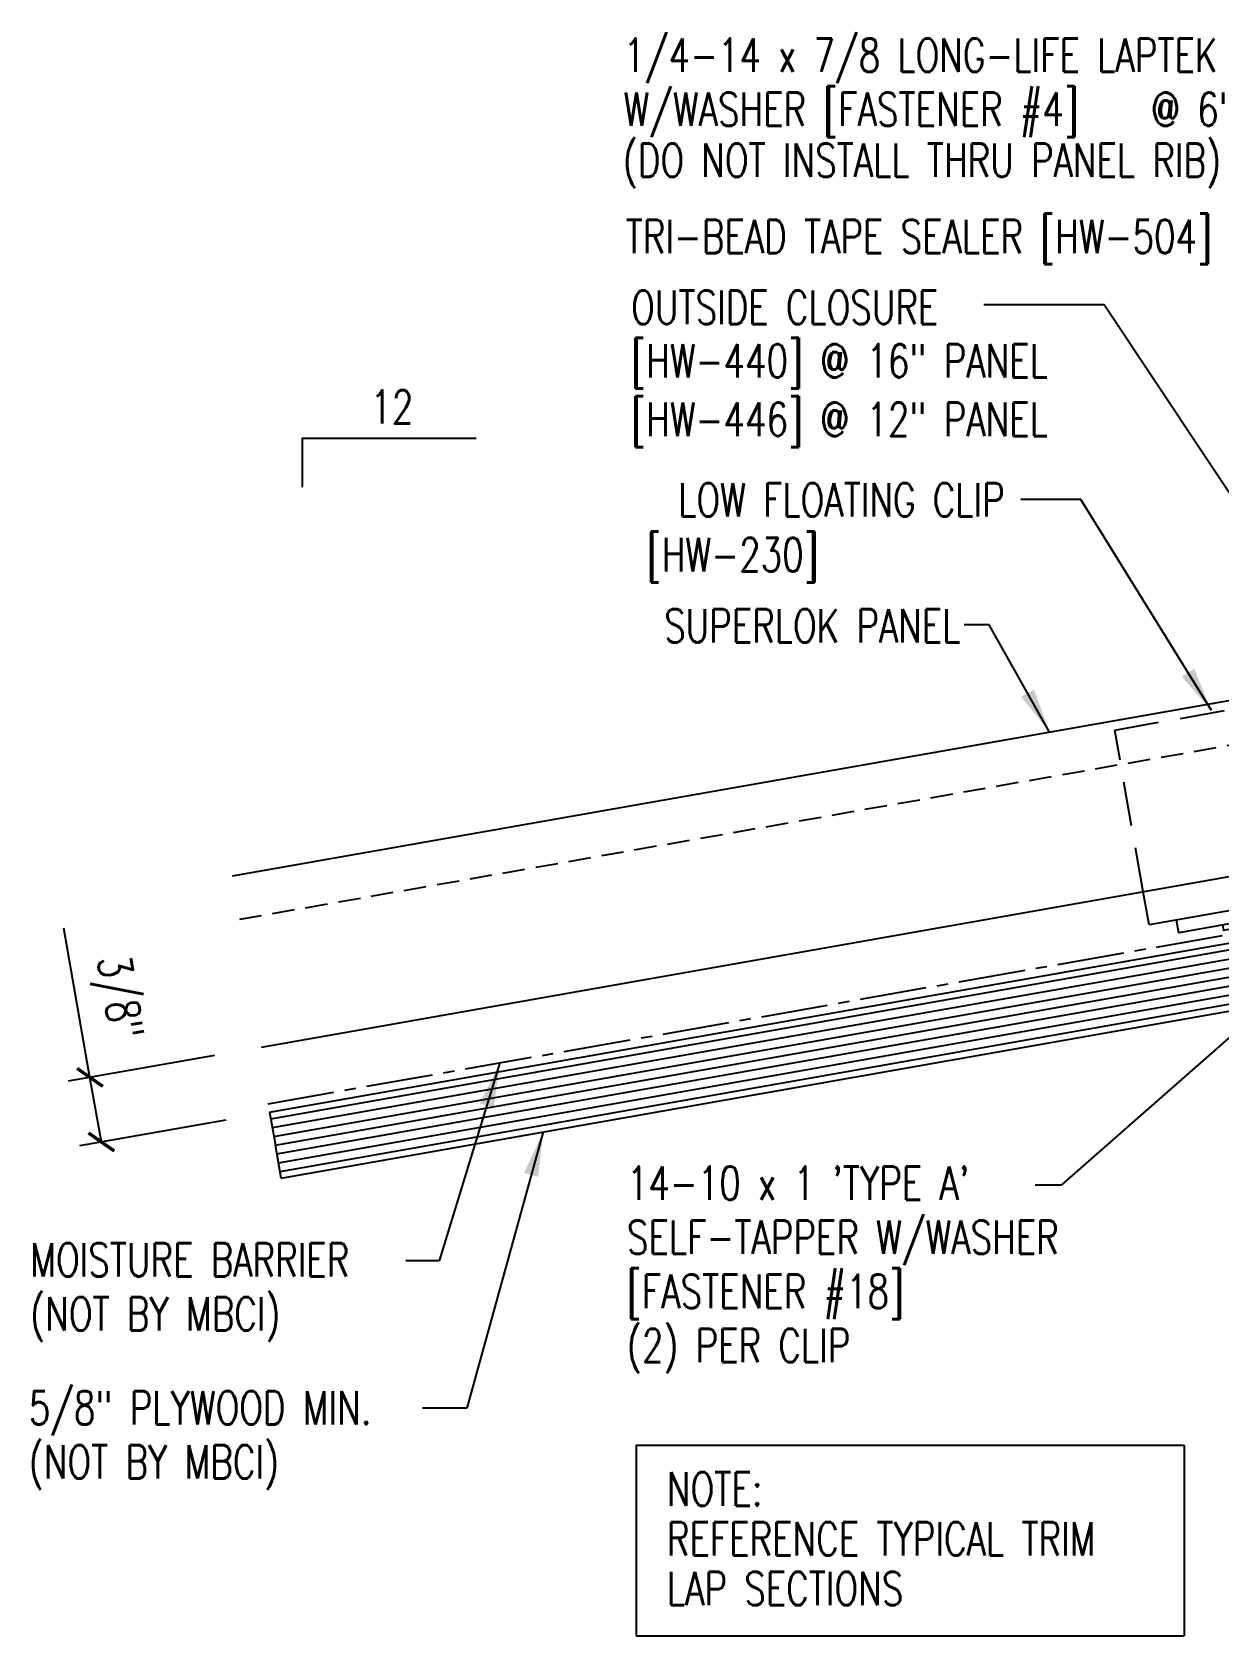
# Model space of a CAD drawing. Header units: inches. Extents: x 7 to 198, y 6 to 102.
# Drawn here: x 6.83 to 20.14, y 16.52 to 34.52 of the extents above; entities that cross this region are included whole.
import ezdxf
from ezdxf.enums import TextEntityAlignment as Align

# ---------------------------------------------------------------- set-up
doc = ezdxf.new("R2010")
doc.units = ezdxf.units.IN
doc.header["$MEASUREMENT"] = 0
for name, pattern in [('CENTER2', [1.125, 0.75, -0.125, 0.125, -0.125]), ('HIDDEN', [0.375, 0.25, -0.125]), ('HIDDEN2', [0.1875, 0.125, -0.0625])]:
    doc.linetypes.add(name, pattern=pattern)
for name, color, linetype in [('BARRIER', 253, 'CENTER2'), ('clip', 5, 'Continuous'), ('MARK', 1, 'Continuous'), ('PANEL', 11, 'Continuous'), ('TEXT', 2, 'Continuous'), ('WOOD', 3, 'Continuous')]:
    doc.layers.add(name, color=color, linetype=linetype)
doc.styles.add('TEXT', font='SIMPLEX', dxfattribs={"width": 0.75, "height": 6})
doc.styles.add('TEXT1', font='ROMANS.shx', dxfattribs={"width": 0.75, "height": 0.375})
doc.dimstyles.new('DETAIL$7', dxfattribs={"dimscale": 4, "dimtxt": 6, "dimasz": 0.125, "dimexe": 0.0625, "dimexo": 0.125, "dimgap": 0.0625, "dimtad": 1, "dimdec": 5, "dimzin": 3, "dimdsep": 46, "dimlunit": 4, "dimtxsty": 'TEXT', "dimblk": 'ARCHTICK', "dimcen": 0.0625, "dimclrd": 7, "dimclre": 7, "dimclrt": 2, "dimadec": 0, "dimazin": 0, "dimtfac": 0.666667, "dimtdec": 5, "dimtmove": 0, "dimatfit": 3, "dimfxl": 0, "dimfrac": 2, "dimtolj": 1, "dimtzin": 3, "dimarcsym": 0})

# ---------------------------------------------------------------- blocks, each defined once
blk = doc.blocks.new('FD-F4')
at = {"layer": 'TEXT', "style": 'TEXT1', "width": 0.75}
for s, p in [('1/4-14 x 7/8 LONG-LIFE LAPTEK', (0.0047, -0.0408)), ('W/WASHER [FASTENER #4]', (0.0047, -0.1926))]:
    blk.add_text(s, height=0.09375, dxfattribs=at).set_placement(p)
blk.add_attdef('(QUANTITY)', (1.4847, -0.1926), '', height=0.0938, dxfattribs=at)
at = {"layer": 'TEXT', "style": 'TEXT1', "flags": 1}
for tag, p in [('Color', (0.0624, -0.4349)), ('Calc', (0.0624, -0.4349)), ('Opt1', (0.0624, -0.4349)), ('Opt2', (0.0624, -0.4349)), ('Opt3', (0.0624, -0.4349)), ('Description', (0.0624, -0.4349)), ('Multiple', (0.0624, -0.4349)), ('Part', (0.0624, -0.4349)), ('Spare1', (0.0624, -0.6224)), ('Spare2', (0.0624, -0.6224)), ('Spare3', (0.0624, -0.6224)), ('Spare4', (0.0624, -0.6224)), ('Spare5', (0.0624, -0.6224)), ('Spare6', (0.0624, -0.6224)), ('Spare7', (0.0624, -0.6224)), ('Spare8', (0.0624, -0.6224)), ('Spare9', (0.0624, -0.6224)), ('Spare10', (0.0624, -0.6224))]:
    blk.add_attdef(tag, p, '', height=0.0938, dxfattribs=at)
blk = doc.blocks.new('slopl1')
at = {"layer": 'MARK', "color": 6}
blk.add_lwpolyline([(0, 0), (0, 0.1368), (0.4871, 0.1368)], dxfattribs=at)
at = {"layer": 'MARK', "color": 2, "style": 'TEXT1', "width": 0.75}
blk.add_text('12', height=0.09375, dxfattribs=at).set_placement((0.1909, 0.1779))
blk.add_attdef('SLOPL1', text='', height=0.0938, dxfattribs=at).set_placement((-0.0549, 0.0243), align=Align.RIGHT)
blk = doc.blocks.new('A$C30686E82')
for p, q in [((-2.715, 0.761), (3.437, 0.761)), ((-2.715, 0.761), (-2.715, -1.379)), ((3.437, 0.761), (3.437, -1.379)), ((-2.715, -1.379), (3.437, -1.379))]:
    blk.add_line(p, q)
at = {"layer": 'TEXT', "style": 'TEXT1', "width": 0.75}
for s, p in [('NOTE:', (-2.368, 0.081)), ('REFERENCE TYPICAL TRIM', (-2.368, -0.477)), ('LAP SECTIONS', (-2.368, -1.035))]:
    blk.add_text(s, height=0.375, dxfattribs=at).set_placement(p)
blk = doc.blocks.new('_ArchTick')
at = {"color": 0, "linetype": 'ByBlock', "const_width": 0.15}
blk.add_lwpolyline([(-0.5, -0.5), (0.5, 0.5)], dxfattribs=at)
blk = doc.blocks.new('A$C612A22A5')
at = {"layer": 'clip'}
for points in [[(-1.376, 0.083), (-1.376, 0.023), (-0.789, 0.023), (-0.789, 0.143), (-0.814, 0.143, -0.303371), (-0.838, 0.159), (-0.873, 0.244, 0.30332), (-0.953, 0.297), (-1.103, 0.297, -0.41421), (-1.129, 0.323), (-1.129, 0.423), (-1.189, 0.423), (-1.189, 0.323, 0.414221), (-1.103, 0.237), (-0.953, 0.237, -0.303367), (-0.929, 0.221), (-0.894, 0.136, 0.30332), (-0.814, 0.083), (-0.789, 0.083), (-1.876, 0.083), (-1.876, 0.227)], [(1.299, 0.083), (1.299, 0.023), (0.711, 0.023), (0.711, 0.143), (0.736, 0.143, 0.303371), (0.76, 0.159), (0.795, 0.244, -0.30332), (0.875, 0.297), (1.025, 0.297, 0.41421), (1.051, 0.323), (1.051, 0.423), (1.111, 0.423), (1.111, 0.323, -0.414221), (1.025, 0.237), (0.875, 0.237, 0.303367), (0.851, 0.221), (0.816, 0.136, -0.30332), (0.736, 0.083), (0.711, 0.083), (1.799, 0.083), (1.799, 0.227)]]:
    blk.add_lwpolyline(points, format="xyb", dxfattribs=at)
for points in [[(1.051, 0.423), (-1.129, 0.423)], [(0.711, 0.143), (-0.789, 0.143)], [(-0.439, 0.023), (-0.789, 0.023)], [(0.361, 0.023), (-0.439, 0.023)], [(0.711, 0.023), (0.361, 0.023)]]:
    blk.add_lwpolyline(points, dxfattribs=at)

msp = doc.modelspace()

# ---------------------------------------------------------------- linework, layer by layer
msp.add_line((18.85657, 31.45899), (17.50437, 31.45899))
at = {"color": 7}
for p, q in [((7.47509, 22.7906), (7.17992, 24.46568)), ((8.87112, 23.0366), (7.22889, 22.74721)), ((7.60277, 22.06608), (7.47509, 22.7906)), ((8.99879, 22.31208), (7.35656, 22.02269))]:
    msp.add_line(p, q, dxfattribs=at)
at = {"layer": 'BARRIER'}
msp.add_line((9.47426, 22.49497), (23.78242, 25.01788), dxfattribs=at)
at = {"layer": 'clip', "linetype": 'HIDDEN', "ltscale": 2}
for p, q in [((18.97487, 26.68793), (23.20955, 27.43462)), ((19.29482, 24.87341), (18.97487, 26.68793))]:
    msp.add_line(p, q, dxfattribs=at)
at = {"layer": 'clip'}
for p, q in [((19.36037, 24.50166), (19.29482, 24.87341)), ((20.59749, 24.7198), (19.36037, 24.50166))]:
    msp.add_line(p, q, dxfattribs=at)
at = {"layer": 'PANEL', "color": 8, "linetype": 'HIDDEN2', "ltscale": 2}
msp.add_line((9.15502, 24.5641), (26.16195, 27.55452), dxfattribs=at)
at = {"layer": 'PANEL'}
msp.add_lwpolyline([(9.39926, 23.12966), (26.41351, 26.12783), (26.07663, 28.03836), (9.06971, 25.04794)], dxfattribs=at)
at = {"layer": 'WOOD', "color": 3, "linetype": 'CONTINUOUS'}
for p, q in [((9.49121, 22.39885), (23.79936, 24.92176)), ((9.62144, 21.66024), (23.9296, 24.18316)), ((9.49121, 22.39885), (9.55633, 22.02955)), ((9.62144, 21.66024), (9.55633, 22.02955))]:
    msp.add_line(p, q, dxfattribs=at)
at = {"layer": 'WOOD', "color": 9, "linetype": 'CONTINUOUS'}
for p, q in [((9.50423, 22.32499), (23.81239, 24.8479)), ((9.5216, 22.22651), (23.82975, 24.74942)), ((9.53896, 22.12803), (23.84712, 24.65094)), ((9.55633, 22.02955), (23.86448, 24.55246)), ((9.57369, 21.93107), (23.88185, 24.45398)), ((9.59106, 21.83259), (23.89921, 24.3555)), ((9.60842, 21.7341), (23.91658, 24.25702))]:
    msp.add_line(p, q, dxfattribs=at)

# ---------------------------------------------------------------- block references
at = {"color": 7, "xscale": 0.25, "yscale": 0.25, "zscale": 0.25}
for p, rotation in [((7.47509, 22.7906), 99.99377847951979), ((7.60277, 22.06608), 279.9937784795198)]:
    msp.add_blockref('_ArchTick', p, dxfattribs=dict(at, rotation=rotation))
msp.add_blockref('A$C30686E82', (16.31837, 17.90361))
at = {"layer": 'clip', "color": 54, "rotation": 10}
msp.add_blockref('A$C612A22A5', (21.55557, 24.65771), dxfattribs=at)
at = {"layer": 'MARK', "xscale": 4, "yscale": 4, "zscale": 4}
msp.add_blockref('slopl1', (9.85887, 29.4136), dxfattribs=at)
at = {"layer": 'TEXT', "xscale": 4, "yscale": 4, "zscale": 4}
msp.add_blockref('FD-F4', (13.4439, 34.23499), dxfattribs=at).add_auto_attribs({'(QUANTITY)': '@ 6" O.C.'})

# ---------------------------------------------------------------- texts
at = {"color": 2, "insert": (7.75825, 23.68088), "char_height": 0.375, "attachment_point": 5, "rotation": 279.993778, "style": 'TEXT1'}
msp.add_mtext('\\A1;3/8"', dxfattribs=at)
at = {"layer": 'TEXT', "style": 'TEXT1', "width": 0.75}
for s, p in [('(DO NOT INSTALL THRU PANEL RIB)', (13.45563, 32.89239)), ('TRI-BEAD TAPE SEALER [HW-504]', (13.48633, 32.038)), ('OUTSIDE CLOSURE', (13.54904, 31.24257)), ('[HW-440] @ 16" PANEL', (13.54904, 30.64257)), ('[HW-446] @ 12" PANEL', (13.54904, 29.98553)), ("14-10 x 1 'TYPE A'", (13.50093, 21.41699)), ('SELF-TAPPER W/WASHER', (13.50093, 20.80984)), ('MOISTURE BARRIER', (6.80522, 20.55705)), ('[FASTENER #18]', (13.50093, 20.2027)), ('(NOT BY MBCI)', (6.80522, 19.94991)), ('(2) PER CLIP', (13.50093, 19.59556)), ('5/8" PLYWOOD MIN.', (6.78909, 18.89683)), ('(NOT BY MBCI)', (6.78909, 18.28969))]:
    msp.add_text(s, height=0.375, dxfattribs=at).set_placement(p)
for s, p in [('LOW FLOATING CLIP', (17.74042, 29.08341)), ('[HW-230]', (15.65229, 28.46805)), ('SUPERLOK PANEL', (17.24543, 27.66981))]:
    msp.add_text(s, height=0.375, dxfattribs=at).set_placement(p, align=Align.RIGHT)

# ---------------------------------------------------------------- leaders
for points in [[(24.26024, 26.8221), (22.14697, 26.50905), (18.85657, 31.45899)], [(20.06, 26.90567), (18.59344, 29.27413), (17.92076, 29.27413)], [(18.24222, 26.6654), (17.56672, 27.86735), (17.28484, 27.86735)], [(21.19255, 24.05569), (18.37386, 21.57985), (18.08394, 21.57985)], [(12.07375, 22.95333), (11.39413, 20.73277), (11.01919, 20.73277)], [(12.55937, 22.17828), (11.7029, 19.07961), (11.20666, 19.07961)]]:
    msp.add_leader(points, dimstyle='DETAIL$7')

doc.saveas('drawing.dxf')
